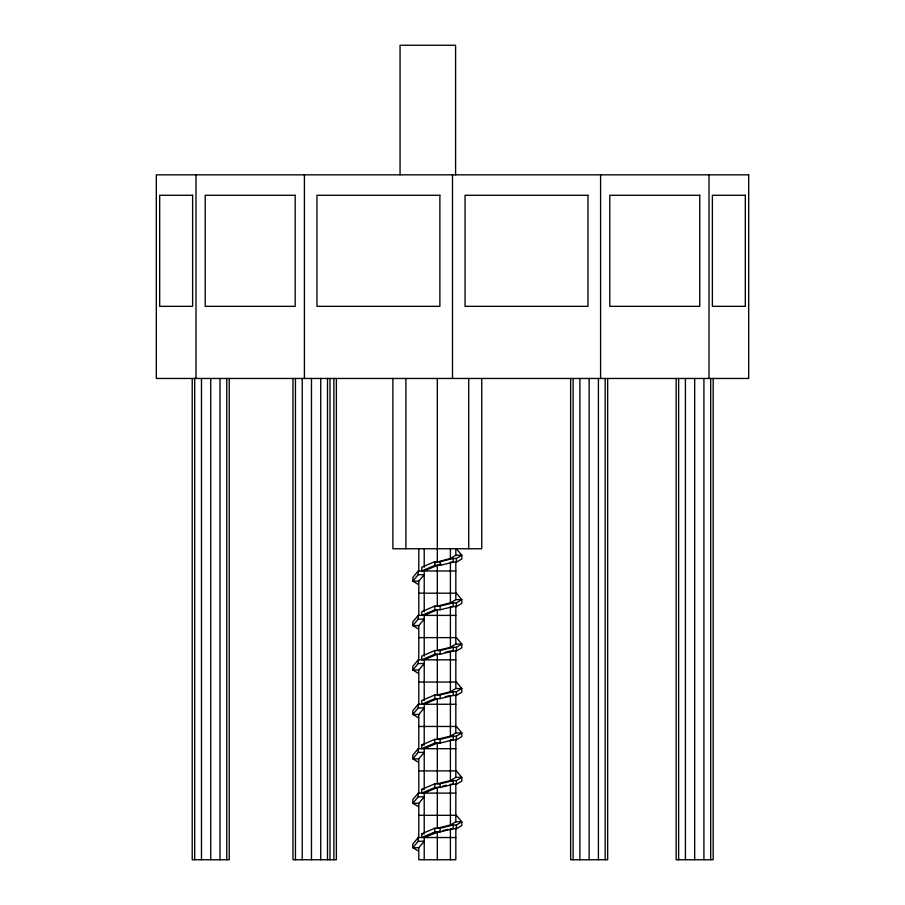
<?xml version="1.0" encoding="UTF-8"?>
<svg xmlns="http://www.w3.org/2000/svg" width="905" height="905" viewBox="0 0 905 905"><rect width="100%" height="100%" fill="white"/><g stroke="black" fill="none" stroke-linecap="round" stroke-linejoin="round"><path stroke-width="1.36" d="M455.826 570.976L418.234 570.976L412.816 577.447L412.816 581.157L418.234 584.358M418.234 574.675L412.816 581.157L418.8 581.157L424.219 574.675L418.234 574.675L418.234 570.976M455.826 615.4L418.234 615.4L412.816 621.882L412.816 625.581L418.234 628.794M418.234 619.099L412.816 625.581L418.8 625.581L424.219 619.099L418.234 619.099L418.234 615.4M455.826 659.824L418.234 659.824L412.816 666.306L412.816 670.005L418.234 673.218M418.234 663.535L412.816 670.005L418.8 670.005L424.219 663.535L418.234 663.535L418.234 659.824M455.826 704.26L418.234 704.26L412.816 710.73L412.816 714.441L418.234 717.642M418.234 707.959L412.816 714.441L418.8 714.441L424.219 707.959L418.234 707.959L418.234 704.26M455.826 748.684L418.234 748.684L412.816 755.166L412.816 758.865L418.234 762.067M418.234 752.383L412.816 758.865L418.8 758.865L424.219 752.383L418.234 752.383L418.234 748.684M455.826 793.108L418.234 793.108L412.816 799.59L412.816 803.289L418.234 806.502M418.234 796.807L412.816 803.289L418.8 803.289L424.219 796.807L418.234 796.807L418.234 793.108M455.826 837.532L418.234 837.532L412.816 844.014L412.816 847.714L418.234 850.926M418.234 841.243L412.816 847.714L418.8 847.714L424.219 841.243L418.234 841.243L418.234 837.532M451.346 562.152L456.392 562.152L461.81 558.939L461.81 555.24L455.826 555.24L450.407 558.442L434.932 562.672M450.407 548.758L450.407 558.442L456.392 558.442L461.81 555.24L456.392 548.758M451.595 606.576L456.392 606.576L461.81 603.364L461.81 599.664L455.826 599.664L450.407 602.877L437.307 606.079L437.307 565.354L441.244 564.392M450.407 562.152L450.407 602.877L456.392 602.877L461.81 599.664L456.392 593.182M451.595 651L456.392 651L461.81 647.799L461.81 644.089L455.826 644.089L450.407 647.301L437.307 650.514L437.307 609.789L424.219 615.4L424.219 656.125M450.407 606.576L450.407 647.301L456.392 647.301L461.81 644.089L456.392 637.618M452.794 695.425L456.392 695.425L461.81 692.223L461.81 688.524L455.826 688.524L450.407 691.725L437.307 694.938L437.307 654.213L424.219 659.824L424.219 700.549M445.17 652.29L450.407 651L450.407 691.725L456.392 691.725L461.81 688.524L456.392 682.042M439.932 742.428L437.307 743.062L437.307 783.787L450.407 780.585L450.407 739.86L456.392 739.86L461.81 736.647L461.81 732.948L455.826 732.948L450.407 736.15L437.307 739.362L437.307 698.637L424.219 704.26L424.219 744.985L421.741 744.985L421.741 748.684L434.83 743.062L440.147 743.062L453.235 739.86L453.235 736.15L440.147 739.362L434.83 739.362L421.741 744.985M445.17 696.714L450.407 695.425L450.407 736.15L456.392 736.15L461.81 732.948L456.392 726.466M439.932 786.852L437.307 787.497L437.307 828.222L450.407 825.009L450.407 784.284L456.392 784.284L461.81 781.072L461.81 777.372L455.826 777.372L450.407 780.585L456.392 780.585L461.81 777.372L456.392 770.89M450.407 859.75L450.407 828.708L456.392 828.708L461.81 825.507L461.81 821.797L455.826 821.797L450.407 825.009L456.392 825.009L461.81 821.797L456.392 815.326M434.83 561.654L421.741 567.265L421.741 570.976L434.83 565.354L440.147 565.354L453.235 562.152L453.235 558.442L440.147 561.654L434.83 561.654L434.83 565.354M437.307 565.354L424.219 570.976L424.219 611.701M434.83 606.079L421.741 611.701L421.741 615.4L434.83 609.789L440.147 609.789L453.235 606.576L453.235 602.877L440.147 606.079L434.83 606.079L434.83 609.789M434.83 650.514L421.741 656.125L421.741 659.824L434.83 654.213L440.147 654.213L453.235 651L453.235 647.301L440.147 650.514L434.83 650.514L434.83 654.213M434.83 694.938L421.741 700.549L421.741 704.26L434.83 698.637L440.147 698.637L453.235 695.425L453.235 691.725L440.147 694.938L434.83 694.938L434.83 698.637M437.307 743.062L424.219 748.684L424.219 788.085M421.741 789.409L434.83 783.787L440.147 783.787L453.235 780.585L453.235 784.284L440.147 787.497L434.83 787.497L421.741 793.108L421.741 789.409L424.219 789.409M437.307 787.497L424.219 793.108L424.219 832.51M421.741 833.833L434.83 828.222L440.147 828.222L453.235 825.009L453.235 828.708L440.147 831.921L434.83 831.921L421.741 837.532L421.741 833.833L424.219 833.833M439.932 831.276L424.219 837.532L424.219 859.75M442.545 786.207L446.47 785.246M442.545 830.643L447.783 829.353M418.8 593.182L455.826 593.182M418.8 637.618L455.826 637.618M418.8 682.042L455.826 682.042M418.8 726.466L455.826 726.466M418.8 770.89L455.826 770.89M418.8 815.326L455.826 815.326M713.185 378.46L713.185 859.75L676.159 859.75L676.159 378.46M710.697 378.46L710.697 859.75M709 174.835L709 378.46M703.92 378.46L703.92 859.75M694.667 378.46L694.667 859.75M685.413 378.46L685.413 859.75M678.637 378.46L678.637 859.75M607.662 378.46L607.662 859.75L570.636 859.75L570.636 378.46M605.185 378.46L605.185 859.75M600.592 174.835L600.592 378.46M598.409 378.46L598.409 859.75M589.144 378.46L589.144 859.75M579.89 378.46L579.89 859.75M573.114 378.46L573.114 859.75M481.743 378.46L481.743 548.758L392.883 548.758L392.883 378.46M468.722 378.46L468.722 548.758M456.392 558.442L456.392 562.152M456.392 602.877L456.392 606.576M456.392 647.301L456.392 651M456.392 691.725L456.392 695.425M456.392 736.15L456.392 739.86M456.392 780.585L456.392 784.284M456.392 825.009L456.392 828.708M455.826 548.758L455.826 555.24M455.826 561.609L455.826 599.664M455.826 606.045L455.826 644.089M455.826 650.469L455.826 688.524M455.826 694.893L455.826 732.948M455.826 739.328L455.826 777.372M455.826 783.753L455.826 821.797M455.826 828.177L455.826 859.75L418.8 859.75L418.8 847.714M455.588 174.835L455.588 45.25L400.055 45.25L400.055 174.835M452.5 174.835L452.5 378.46M440.147 561.654L440.147 565.354M440.147 606.079L440.147 609.789M440.147 650.514L440.147 654.213M440.147 694.938L440.147 698.637M440.147 739.362L440.147 743.062M440.147 783.787L440.147 787.497M440.147 828.222L440.147 831.921M437.307 378.46L437.307 561.654M437.307 831.921L437.307 859.75M434.83 739.362L434.83 743.062M434.83 783.787L434.83 787.497M434.83 828.222L434.83 831.921M424.219 548.758L424.219 567.265M418.8 548.758L418.8 570.976M418.8 581.157L418.8 615.4M418.8 625.581L418.8 659.824M418.8 670.005L418.8 704.26M418.8 714.441L418.8 748.684M418.8 758.865L418.8 793.108M418.8 803.289L418.8 837.532M405.893 378.46L405.893 548.758M336.366 378.46L336.366 859.75L292.971 859.75L292.971 378.46M333.888 378.46L333.888 859.75M329.986 378.46L329.986 859.75M327.508 378.46L327.508 859.75M320.732 378.46L320.732 859.75M311.478 378.46L311.478 859.75M304.408 174.835L304.408 378.46M302.225 378.46L302.225 859.75M295.449 378.46L295.449 859.75M229.248 378.46L229.248 859.75L192.222 859.75L192.222 378.46M226.77 378.46L226.77 859.75M219.994 378.46L219.994 859.75M210.729 378.46L210.729 859.75M201.476 378.46L201.476 859.75M196 174.835L196 378.46M194.699 378.46L194.699 859.75M748.684 174.835L156.316 174.835L156.316 378.46L748.684 378.46L748.684 174.835M192.618 195.276L159.687 195.276L159.687 306.343L192.618 306.343L192.618 195.276M295.166 195.276L205.197 195.276L205.197 306.343L295.166 306.343L295.166 195.276M439.875 195.276L316.965 195.276L316.965 306.343L439.875 306.343L439.875 195.276M587.967 195.276L465.057 195.276L465.057 306.343L587.967 306.343L587.967 195.276M699.757 195.276L609.789 195.276L609.789 306.343L699.757 306.343L699.757 195.276M745.301 195.276L712.371 195.276L712.371 306.343L745.301 306.343L745.301 195.276"/></g></svg>
